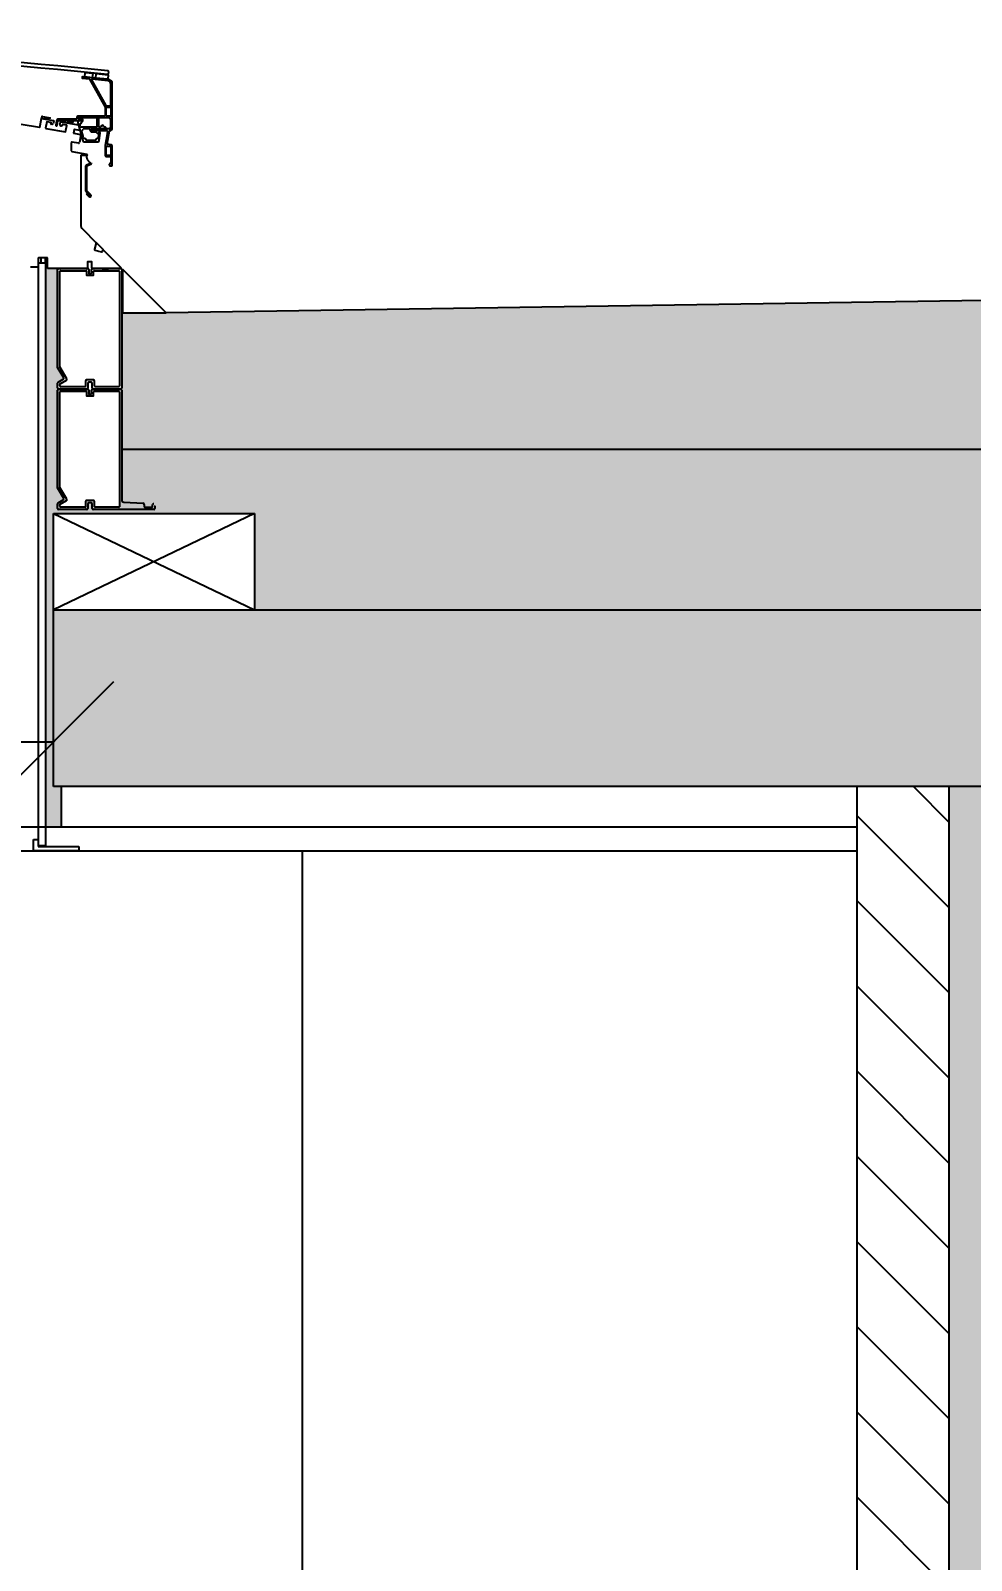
# Model space of a CAD drawing. Extents: x 3792242 to 5145247, y -1546315 to -1031918.
# Drawn here: x 3849314 to 3850485, y -1494044 to -1492139 of the extents above; entities that cross this region are included whole.
import ezdxf

# ---------------------------------------------------------------- set-up
doc = ezdxf.new("R2010")
doc.units = 0
doc.header["$MEASUREMENT"] = 0
doc.layers.get('0').update_dxf_attribs({"linetype": 'CONTINUOUS'})
doc.layers.get('Defpoints').update_dxf_attribs({"color": 61, "linetype": 'CONTINUOUS'})
for name, color, linetype in [('body', 7, 'CONTINUOUS'), ('KÓTY', 4, 'CONTINUOUS'), ('MÚRY', 1, 'CONTINUOUS'), ('OKNÁ', 143, 'CONTINUOUS'), ('TENKÁ', 7, 'CONTINUOUS'), ('ŠRAFY', 82, 'CONTINUOUS'), ('šrafy-múry', 8, 'CONTINUOUS')]:
    doc.layers.add(name, color=color, linetype=linetype)
doc.styles.add('STYLE1', font='isocp.shx')
doc.dimstyles.new('STANDARD-50', dxfattribs={"dimtxt": 125, "dimasz": 150, "dimexe": 10, "dimexo": 200, "dimgap": 20, "dimtad": 1, "dimdsep": 46, "dimlunit": 6, "dimtxsty": 'STYLE1', "dimblk1": 'OBLIQUE', "dimblk2": 'OBLIQUE', "dimsah": 1, "dimcen": 2.5, "dimse1": 1, "dimse2": 1, "dimadec": 0, "dimazin": 0, "dimtfac": 1, "dimtmove": 1, "dimatfit": 3, "dimldrblk": 'OBLIQUE', "dimfxl": 1, "dimtolj": 1, "dimtzin": 0, "dimarcsym": 0})
pattern_1 = [(0, (42813.193, 0), (0, 37.5), [37.5, -37.5]), (90, (42813.193, 0), (-37.5, 2e-15), [37.5, -37.5])]

# ---------------------------------------------------------------- blocks, each defined once
blk = doc.blocks.new('_OBLIQUE')
at = {"color": 0, "linetype": 'ByBlock'}
blk.add_line((-0.5, -0.5), (0.5, 0.5), dxfattribs=at)
blk = doc.blocks.new('*D33336')
at = {"layer": 'Defpoints', "color": 0}
for p in [(3848442.7, -1492800.3), (3849342.7, -1492800.3), (3849342.7, -1493024.5)]:
    blk.add_point(p, dxfattribs=at)
at = {"layer": 'KÓTY', "color": 0, "lineweight": -2}
blk.add_line((3848442.7, -1493024.5), (3849342.7, -1493024.5), dxfattribs=at)
at = {"layer": 'KÓTY', "color": 0, "linetype": 'ByBlock', "lineweight": -2, "xscale": 150, "yscale": 150, "zscale": 150, "rotation": 180}
blk.add_blockref('_OBLIQUE', (3848442.7, -1493024.5), dxfattribs=at)
at = {"layer": 'KÓTY', "color": 0, "linetype": 'ByBlock', "lineweight": -2, "xscale": 150, "yscale": 150, "zscale": 150}
blk.add_blockref('_OBLIQUE', (3849342.7, -1493024.5), dxfattribs=at)
at = {"layer": 'KÓTY', "color": 0, "insert": (3848892.7, -1492942), "char_height": 125, "attachment_point": 5, "style": 'STYLE1'}
blk.add_mtext('\\A1;900', dxfattribs=at)

msp = doc.modelspace()

# ---------------------------------------------------------------- hatches: boundary and pattern name
at = {"layer": 'OKNÁ'}
h = msp.add_hatch(color=256, dxfattribs=at)
edge = h.paths.add_edge_path()
edge.add_line((3849403.483, -1492435.264), (3849410.745, -1492435.264))
edge.add_arc((3849407.114, -1492434.327), 3.75, 194.477474, 345.522526, ccw=False)
h = msp.add_hatch(color=256, dxfattribs=at)
edge = h.paths.add_edge_path()
edge.add_line((3849403.483, -1492585.264), (3849410.745, -1492585.264))
edge.add_arc((3849407.114, -1492584.327), 3.75, 194.477474, 345.522526, ccw=False)
at = {"layer": 'ŠRAFY'}
h = msp.add_hatch(dxfattribs=at)
h.set_pattern_fill('SQUARE', color=256, scale=300)
h.set_pattern_definition(pattern_1)
h.paths.add_polyline_path([(3855992.693, -1492392.808), (3855392.693, -1492401.808), (3855392.693, -1492410.27), (3854828.526, -1492410.27), (3849482.925, -1492490.454), (3849428.524, -1492490.454), (3849427.479, -1492583.858), (3849427.479, -1492586.671), (3849427.479, -1492660.27), (3855992.693, -1492660.27)])
h = msp.add_hatch(dxfattribs=at)
h.set_pattern_fill('SQUARE', color=256, scale=300)
h.set_pattern_definition(pattern_1)
h.paths.add_polyline_path([(3849342.693, -1493080.27), (3849342.693, -1492860.27), (3849342.693, -1492740.27), (3849592.693, -1492740.27), (3849592.693, -1492860.27), (3855992.693, -1492860.27), (3855992.693, -1492660.27), (3849427.479, -1492660.27), (3849427.479, -1492586.671, 0.41421356), (3849426.073, -1492585.264), (3849410.745, -1492585.264, -0.34199915), (3849407.114, -1492588.077), (3849424.666, -1492588.639), (3849424.104, -1492732.452), (3849393.728, -1492731.889), (3849393.728, -1492725.421, 0.41421356), (3849392.322, -1492724.014), (3849383.884, -1492724.014, 0.41421356), (3849382.478, -1492725.421), (3849381.915, -1492732.452), (3849351.87, -1492732.452, -0.41421356), (3849350.604, -1492731.186), (3849350.885, -1492728.692), (3849358.663, -1492724.201), (3849359.126, -1492722.473), (3849350.604, -1492707.712), (3849351.166, -1492588.077), (3849383.65, -1492588.639), (3849384.1, -1492593.702), (3849392.556, -1492593.252), (3849393.119, -1492588.077), (3849407.114, -1492588.077, -0.34199915), (3849403.483, -1492585.264), (3849392.322, -1492585.264, 0.41421356), (3849389.744, -1492586.671), (3849389.181, -1492591.827), (3849387.025, -1492591.827), (3849386.462, -1492586.671, 0.41420819), (3849385.056, -1492585.264), (3849349.198, -1492585.264, 0.41420819), (3849347.791, -1492586.671), (3849347.791, -1492708.466), (3849355.284, -1492721.443, -0.4142149), (3849354.821, -1492723.172), (3849348.495, -1492726.824), (3849347.791, -1492733.858, 0.41421263), (3849349.198, -1492735.264), (3849383.884, -1492735.264, 0.41421263), (3849385.29, -1492733.858), (3849385.29, -1492728.233, -0.41420819), (3849386.697, -1492726.827), (3849389.509, -1492726.827, 0.54628308), (3849388.078, -1492727.969, 0.35991249), (3849386.697, -1492726.827, 0.41420819), (3849385.29, -1492728.233), (3849385.29, -1492733.858, -0.41421263), (3849383.884, -1492735.264), (3849349.198, -1492735.264, -0.41421263), (3849347.791, -1492733.858), (3849348.495, -1492726.824), (3849354.821, -1492723.172, 0.4142149), (3849355.284, -1492721.443), (3849347.791, -1492708.466), (3849347.791, -1492586.671), (3849346.385, -1492585.264), (3849347.791, -1492583.858), (3849348.495, -1492576.824), (3849354.821, -1492573.172, 0.4142149), (3849355.284, -1492571.443), (3849347.791, -1492558.466), (3849347.791, -1492435.264), (3849335.194, -1492435.264), (3849332.85, -1492435.264), (3849332.85, -1493130.27), (3849352.693, -1493130.27), (3849352.693, -1493080.27)])
edge = h.paths.add_edge_path(flags=16)
edge.add_arc((3849465.354, -1492731.889), 0.562, 0.003604, 230.773599, ccw=False)
edge = h.paths.add_edge_path(flags=16)
edge.add_arc((3849456.166, -1492731.889), 0.562, 322.63784, 179.996396, ccw=False)
at = {"layer": 'ŠRAFY', "ltscale": 0.25}
h = msp.add_hatch(dxfattribs=at)
h.set_pattern_fill('ANSI31', color=256, scale=600, angle=90, style=0)
h.set_pattern_definition([(135, (-2862099.99, 229662.926), (-53.0330086, -53.0330086), [])])
h.paths.add_polyline_path([(3850457.693, -1495860.27), (3850457.693, -1495760.27), (3850457.693, -1493080.27), (3850342.693, -1493080.27), (3850342.693, -1495760.27), (3850342.693, -1495860.27)])
at = {"layer": 'ŠRAFY'}
h = msp.add_hatch(dxfattribs=at)
h.set_pattern_fill('DOTS', color=256, scale=250, angle=90)
h.set_pattern_definition([(90, (-90771.307, 33883.5), (-15.625, 7.8125), [0, -15.625])])
h.paths.add_polyline_path([(3850457.693, -1495860.27), (3850457.693, -1493080.27), (3850507.693, -1493080.27), (3850507.693, -1495760.27), (3850507.693, -1495860.27)])
at = {"layer": 'šrafy-múry'}
h = msp.add_hatch(dxfattribs=at)
h.set_pattern_fill('ANSI36', color=253, scale=800)
h.set_pattern_definition([(45, (-93322.31, 7000), (53.0330086, 194.4543648), [250, -50, 0, -50])])
h.paths.add_polyline_path([(3842912.693, -1492860.27), (3842912.693, -1491910.27), (3842752.693, -1491910.27), (3842752.693, -1493330.27), (3843092.693, -1493330.27), (3843092.693, -1493080.27), (3847312.693, -1493080.27), (3847427.693, -1493080.27), (3848427.693, -1493080.27), (3848442.693, -1493080.27), (3848442.693, -1492860.27), (3843112.693, -1492860.27)])
h.paths.add_polyline_path([(3849342.693, -1493080.27), (3850842.693, -1493080.27), (3850957.693, -1493080.27), (3851007.693, -1493080.27), (3856012.693, -1493080.27), (3856012.693, -1493330.27), (3856352.693, -1493330.27), (3856352.693, -1491910.27), (3856192.693, -1491910.27), (3856192.693, -1492860.27), (3855992.693, -1492860.27), (3852782.693, -1492860.27), (3849342.693, -1492860.27)])

# ---------------------------------------------------------------- linework, layer by layer
at = {"layer": 'body'}
for p, q in [((3849592.693, -1492740.27), (3849342.693, -1492860.27)), ((3849342.693, -1492740.27), (3849592.693, -1492860.27))]:
    msp.add_line(p, q, dxfattribs=at)
at = {"layer": 'MÚRY'}
for p, q in [((3855992.693, -1492392.808), (3849482.925, -1492490.454)), ((3849482.925, -1492490.454), (3849428.524, -1492436.054)), ((3849342.693, -1493080.27), (3849342.693, -1492740.27)), ((3850342.693, -1493080.27), (3849342.693, -1493080.27)), ((3850342.693, -1493080.27), (3850342.693, -1495760.27))]:
    msp.add_line(p, q, dxfattribs=at)
at = {"layer": 'OKNÁ'}
for p, q in [((3849381.545, -1492196.788), (3849382.116, -1492191.192)), ((3849382.116, -1492191.192), (3849391.444, -1492192.135)), ((3849391.444, -1492192.135), (3849390.873, -1492197.731)), ((3849395.152, -1492198.188), (3849395.743, -1492192.594)), ((3849395.743, -1492192.594), (3849410.663, -1492194.151)), ((3849410.663, -1492194.151), (3849410.071, -1492199.744)), ((3849411.126, -1492190.234), (3849410.83, -1492193.03)), ((3849378.319, -1492196.727), (3849378.319, -1492198.047)), ((3849378.571, -1492198.327), (3849387.068, -1492199.217)), ((3849410.944, -1492199.833), (3849378.629, -1492196.447)), ((3849390.873, -1492197.731), (3849381.545, -1492196.788)), ((3849387.429, -1492199.456), (3849406.76, -1492234.33)), ((3849390.023, -1492200.268), (3849407.909, -1492232.534)), ((3849410.748, -1492201.698), (3849390.482, -1492199.574)), ((3849410.071, -1492199.744), (3849395.152, -1492198.188)), ((3849413.944, -1492232.307), (3849413.944, -1492205.245)), ((3849415.819, -1492261.463), (3849415.819, -1492205.245)), ((3849408.319, -1492232.776), (3849413.475, -1492232.776)), ((3849325.685, -1492259.268), (3849327.59, -1492248.466)), ((3849327.59, -1492248.469), (3849327.893, -1492246.752)), ((3849327.59, -1492248.466), (3849342.622, -1492251.117)), ((3849331.692, -1492249.193), (3849327.59, -1492248.469)), ((3849328.979, -1492245.991), (3849338.398, -1492247.652)), ((3849331.692, -1492249.193), (3849331.692, -1492249.193)), ((3849338.355, -1492248.208), (3849331.723, -1492248.635)), ((3849342.94, -1492251.571), (3849342.325, -1492255.062)), ((3849346.217, -1492251.6), (3849345.333, -1492256.613)), ((3849347.18, -1492256.938), (3849348.063, -1492251.925)), ((3849371.1, -1492249.276), (3849348.987, -1492249.276)), ((3849348.987, -1492251.151), (3849373.913, -1492251.151)), ((3849355.934, -1492253.467), (3849356.237, -1492251.75)), ((3849357.323, -1492250.989), (3849366.742, -1492252.65)), ((3849371.569, -1492247.869), (3849371.569, -1492248.807)), ((3849373.444, -1492248.807), (3849373.444, -1492247.869)), ((3849406.35, -1492245.526), (3849373.913, -1492245.526)), ((3849373.913, -1492247.401), (3849411.881, -1492247.401)), ((3849375.038, -1492249.276), (3849373.913, -1492249.276)), ((3849376.655, -1492251.4), (3849374.847, -1492251.4)), ((3849375.319, -1492249.744), (3849375.319, -1492249.557)), ((3849375.824, -1492249.026), (3849376.655, -1492249.026)), ((3849377.123, -1492247.65), (3849376.583, -1492247.65)), ((3849377.185, -1492249.557), (3849377.185, -1492250.869)), ((3849378.937, -1492251.338), (3849378.937, -1492249.463)), ((3849396.542, -1492249.056), (3849396.542, -1492259.368)), ((3849398.763, -1492248.587), (3849397.011, -1492248.587)), ((3849399.232, -1492259.368), (3849399.232, -1492249.056)), ((3849406.819, -1492234.557), (3849406.819, -1492245.057)), ((3849408.319, -1492245.244), (3849408.319, -1492234.557)), ((3849408.6, -1492234.276), (3849413.663, -1492234.276)), ((3849413.663, -1492245.526), (3849408.6, -1492245.526)), ((3849413.756, -1492249.276), (3849413.756, -1492259.588)), ((3849413.944, -1492234.557), (3849413.944, -1492245.244)), ((3849302.264, -1492255.424), (3849325.359, -1492259.496)), ((3849334.162, -1492252.766), (3849332.794, -1492260.522)), ((3849333.022, -1492260.847), (3849357.396, -1492265.145)), ((3849339.473, -1492253.417), (3849334.488, -1492252.538)), ((3849339.441, -1492255.22), (3849339.701, -1492253.743)), ((3849341.238, -1492255.823), (3849339.669, -1492255.546)), ((3849350.634, -1492256.527), (3849351.269, -1492252.927)), ((3849352.964, -1492257.89), (3849351.394, -1492257.614)), ((3849351.595, -1492252.699), (3849373.573, -1492256.574)), ((3849353.551, -1492256.182), (3849353.29, -1492257.662)), ((3849358.862, -1492256.833), (3849353.877, -1492255.954)), ((3849360.036, -1492254.19), (3849355.934, -1492253.467)), ((3849355.934, -1492253.467), (3849355.934, -1492253.467)), ((3849357.722, -1492264.917), (3849359.09, -1492257.158)), ((3849366.699, -1492253.206), (3849360.067, -1492253.633)), ((3849368.225, -1492262.58), (3849367.509, -1492266.643)), ((3849367.737, -1492266.969), (3849376.33, -1492268.484)), ((3849375.189, -1492263.523), (3849368.551, -1492262.352)), ((3849373.036, -1492253.76), (3849379.032, -1492276.137)), ((3849373.796, -1492256.778), (3849375.51, -1492263.173)), ((3849376.558, -1492268.81), (3849374.852, -1492278.486)), ((3849376.247, -1492258.975), (3849375.488, -1492256.143)), ((3849396.542, -1492259.368), (3849376.759, -1492259.368)), ((3849380.154, -1492272.585), (3849379.711, -1492270.934)), ((3849380.364, -1492260.997), (3849387.038, -1492260.997)), ((3849390.856, -1492261.12), (3849406.793, -1492261.12)), ((3849397.796, -1492263.681), (3849390.856, -1492263.681)), ((3849390.856, -1492265.309), (3849395.408, -1492265.309)), ((3849411.881, -1492261.463), (3849396.131, -1492261.463)), ((3849396.131, -1492263.338), (3849407.898, -1492263.338)), ((3849400.861, -1492259.368), (3849399.232, -1492259.368)), ((3849399.616, -1492275.852), (3849400.593, -1492266.79)), ((3849406.793, -1492259.368), (3849405.91, -1492259.368)), ((3849409.745, -1492265.539), (3849406.852, -1492281.946)), ((3849409.303, -1492279.921), (3849412.159, -1492263.725)), ((3849412.62, -1492263.338), (3849413.944, -1492263.338)), ((3849364.725, -1492278.769), (3849364.725, -1492288.574)), ((3849365.5, -1492289.498), (3849384.106, -1492292.779)), ((3849373.766, -1492279.246), (3849365.825, -1492277.846)), ((3849380.843, -1492277.526), (3849397.752, -1492277.526)), ((3849394.498, -1492275.898), (3849384.055, -1492275.898)), ((3849406.819, -1492282.321), (3849406.819, -1492294.088)), ((3849408.319, -1492294.088), (3849408.319, -1492283.401)), ((3849408.6, -1492283.119), (3849413.663, -1492283.119)), ((3849414.269, -1492281.273), (3849409.683, -1492280.464)), ((3849413.944, -1492283.401), (3849413.944, -1492294.088)), ((3849415.819, -1492306.463), (3849415.819, -1492283.119)), ((3849376.444, -1492294.921), (3849376.444, -1492380.481)), ((3849383.944, -1492294.639), (3849376.725, -1492294.639)), ((3849384.1, -1492296.319), (3849384.103, -1492296.17)), ((3849384.103, -1492296.468), (3849384.1, -1492296.319)), ((3849384.103, -1492296.17), (3849384.113, -1492296.02)), ((3849384.113, -1492296.616), (3849384.103, -1492296.468)), ((3849384.113, -1492296.02), (3849384.128, -1492295.869)), ((3849384.128, -1492296.765), (3849384.113, -1492296.616)), ((3849384.128, -1492295.869), (3849384.15, -1492295.718)), ((3849384.149, -1492296.913), (3849384.128, -1492296.765)), ((3849384.176, -1492297.061), (3849384.149, -1492296.913)), ((3849384.15, -1492295.718), (3849384.176, -1492295.568)), ((3849384.176, -1492295.568), (3849384.206, -1492295.423)), ((3849384.208, -1492297.21), (3849384.176, -1492297.061)), ((3849384.206, -1492295.423), (3849384.238, -1492295.284)), ((3849384.246, -1492297.359), (3849384.208, -1492297.21)), ((3849384.238, -1492295.284), (3849384.27, -1492295.154)), ((3849384.289, -1492297.51), (3849384.246, -1492297.359)), ((3849384.27, -1492295.154), (3849384.301, -1492295.036)), ((3849384.335, -1492297.664), (3849384.289, -1492297.51)), ((3849384.301, -1492295.036), (3849384.329, -1492294.933)), ((3849384.329, -1492294.933), (3849384.412, -1492294.639)), ((3849384.385, -1492297.821), (3849384.335, -1492297.664)), ((3849384.437, -1492297.982), (3849384.385, -1492297.821)), ((3849384.491, -1492298.147), (3849384.437, -1492297.982)), ((3849384.547, -1492298.318), (3849384.491, -1492298.147)), ((3849384.604, -1492298.495), (3849384.547, -1492298.318)), ((3849384.664, -1492298.679), (3849384.604, -1492298.495)), ((3849384.729, -1492298.87), (3849384.664, -1492298.679)), ((3849384.801, -1492299.068), (3849384.729, -1492298.87)), ((3849384.882, -1492299.273), (3849384.801, -1492299.068)), ((3849384.974, -1492299.487), (3849384.882, -1492299.273)), ((3849385.078, -1492299.709), (3849384.974, -1492299.487)), ((3849385.198, -1492299.94), (3849385.078, -1492299.709)), ((3849385.338, -1492300.183), (3849385.198, -1492299.94)), ((3849385.514, -1492300.458), (3849385.338, -1492300.183)), ((3849385.744, -1492300.786), (3849385.514, -1492300.458)), ((3849386.048, -1492301.191), (3849385.744, -1492300.786)), ((3849386.444, -1492301.693), (3849386.048, -1492301.191)), ((3849386.951, -1492302.317), (3849386.444, -1492301.693)), ((3849388.165, -1492303.397), (3849386.951, -1492302.317)), ((3849389.311, -1492304.014), (3849388.165, -1492303.397)), ((3849413.663, -1492294.369), (3849408.6, -1492294.369)), ((3849408.6, -1492295.869), (3849413.475, -1492295.869)), ((3849412.069, -1492305.526), (3849412.069, -1492306.463)), ((3849413.475, -1492304.588), (3849413.006, -1492304.588)), ((3849413.006, -1492307.401), (3849414.881, -1492307.401)), ((3849413.944, -1492296.338), (3849413.944, -1492304.119)), ((3849378.915, -1492386.448), (3849395.635, -1492403.167)), ((3849395.707, -1492403.439), (3849393.595, -1492411.324)), ((3849404.968, -1492412.191), (3849395.593, -1492402.817)), ((3849323.475, -1492422.421), (3849323.475, -1492432.452)), ((3849327.225, -1492422.139), (3849323.756, -1492422.139)), ((3849326.768, -1492422.139), (3849326.768, -1492428.379)), ((3849331.912, -1492422.139), (3849327.225, -1492422.139)), ((3849334.912, -1492422.139), (3849331.912, -1492422.139)), ((3849332.147, -1492422.139), (3849332.147, -1492428.379)), ((3849335.194, -1492435.264), (3849335.194, -1492422.42)), ((3849394.257, -1492412.472), (3849397.905, -1492413.449)), ((3849397.905, -1492413.449), (3849398.211, -1492414.017)), ((3849398.211, -1492414.017), (3849398.812, -1492413.692)), ((3849398.812, -1492413.692), (3849402.407, -1492414.656)), ((3849403.556, -1492413.993), (3849404.043, -1492412.173)), ((3849404.514, -1492412.047), (3849426.6, -1492434.133)), ((3849322.538, -1492433.389), (3849314.1, -1492433.389)), ((3849323.475, -1492428.379), (3849332.85, -1492428.379)), ((3849384.6, -1492435.264), (3849335.194, -1492435.264)), ((3849347.791, -1492558.466), (3849347.791, -1492436.671)), ((3849349.198, -1492435.264), (3849385.056, -1492435.264)), ((3849350.604, -1492557.712), (3849350.604, -1492438.639)), ((3849351.166, -1492438.077), (3849383.087, -1492438.077)), ((3849383.65, -1492438.639), (3849383.65, -1492443.252)), ((3849384.881, -1492427.108), (3849384.881, -1492434.983)), ((3849390.225, -1492426.827), (3849385.162, -1492426.827)), ((3849386.462, -1492436.671), (3849386.462, -1492441.264)), ((3849387.025, -1492441.827), (3849389.181, -1492441.827)), ((3849389.744, -1492441.264), (3849389.744, -1492436.671)), ((3849390.506, -1492434.983), (3849390.506, -1492427.108)), ((3849426.131, -1492435.264), (3849390.787, -1492435.264)), ((3849391.15, -1492435.264), (3849403.483, -1492435.264)), ((3849392.556, -1492443.252), (3849392.556, -1492438.639)), ((3849393.119, -1492438.077), (3849424.104, -1492438.077)), ((3849410.745, -1492435.264), (3849426.073, -1492435.264)), ((3849424.666, -1492438.639), (3849424.666, -1492581.889)), ((3849427.479, -1492436.671), (3849427.479, -1492583.858)), ((3849428.524, -1492436.054), (3849428.524, -1492490.454)), ((3849384.1, -1492443.702), (3849392.106, -1492443.702)), ((3849428.524, -1492490.454), (3849482.925, -1492490.454)), ((3849355.284, -1492571.443), (3849347.791, -1492558.466)), ((3849348.495, -1492576.824), (3849354.821, -1492573.172)), ((3849359.126, -1492572.473), (3849350.604, -1492557.712)), ((3849350.885, -1492578.692), (3849358.663, -1492574.201)), ((3849382.478, -1492575.421), (3849382.478, -1492581.889)), ((3849392.322, -1492574.014), (3849383.884, -1492574.014)), ((3849393.728, -1492581.889), (3849393.728, -1492575.421)), ((3849347.791, -1492583.858), (3849347.791, -1492578.042)), ((3849347.791, -1492708.466), (3849347.791, -1492586.671)), ((3849349.198, -1492585.264), (3849385.056, -1492585.264)), ((3849383.884, -1492585.264), (3849349.198, -1492585.264)), ((3849350.604, -1492581.186), (3849350.604, -1492579.179)), ((3849350.604, -1492707.712), (3849350.604, -1492588.639)), ((3849351.166, -1492588.077), (3849383.087, -1492588.077)), ((3849381.915, -1492582.452), (3849351.87, -1492582.452)), ((3849383.65, -1492588.639), (3849383.65, -1492593.252)), ((3849384.1, -1492593.702), (3849392.106, -1492593.702)), ((3849385.29, -1492578.233), (3849385.29, -1492583.858)), ((3849386.462, -1492586.671), (3849386.462, -1492591.264)), ((3849389.509, -1492576.827), (3849386.697, -1492576.827)), ((3849387.025, -1492591.827), (3849389.181, -1492591.827)), ((3849389.744, -1492591.264), (3849389.744, -1492586.671)), ((3849390.915, -1492583.858), (3849390.915, -1492578.233)), ((3849391.15, -1492585.264), (3849403.483, -1492585.264)), ((3849426.073, -1492585.264), (3849392.322, -1492585.264)), ((3849392.556, -1492593.252), (3849392.556, -1492588.639)), ((3849393.119, -1492588.077), (3849424.104, -1492588.077)), ((3849424.104, -1492582.452), (3849394.29, -1492582.452)), ((3849410.745, -1492585.264), (3849426.073, -1492585.264)), ((3849424.666, -1492588.639), (3849424.666, -1492731.889)), ((3849427.479, -1492586.671), (3849427.479, -1492723.236)), ((3849355.284, -1492721.443), (3849347.791, -1492708.466)), ((3849359.126, -1492722.473), (3849350.604, -1492707.712)), ((3849347.791, -1492733.858), (3849347.791, -1492728.042)), ((3849348.495, -1492726.824), (3849354.821, -1492723.172)), ((3849350.885, -1492728.692), (3849358.663, -1492724.201)), ((3849382.478, -1492725.421), (3849382.478, -1492731.889)), ((3849392.322, -1492724.014), (3849383.884, -1492724.014)), ((3849389.509, -1492726.827), (3849386.697, -1492726.827)), ((3849393.728, -1492731.889), (3849393.728, -1492725.421)), ((3849430.128, -1492726.044), (3849454.28, -1492727.454)), ((3849383.884, -1492735.264), (3849349.198, -1492735.264)), ((3849350.604, -1492731.186), (3849350.604, -1492729.179)), ((3849381.915, -1492732.452), (3849351.87, -1492732.452)), ((3849385.29, -1492728.233), (3849385.29, -1492733.858)), ((3849390.915, -1492733.858), (3849390.915, -1492728.233)), ((3849467.323, -1492735.264), (3849392.322, -1492735.264)), ((3849424.104, -1492732.452), (3849394.29, -1492732.452)), ((3849455.604, -1492728.858), (3849455.604, -1492731.889)), ((3849456.166, -1492732.452), (3849465.354, -1492732.452)), ((3849465.916, -1492731.889), (3849465.916, -1492729.624)), ((3849468.729, -1492731.711), (3849468.729, -1492733.858))]:
    msp.add_line(p, q, dxfattribs=at)
at = {"layer": 'OKNÁ', "linetype": 'Continuous', "lineweight": 30}
for p, q in [((3849382.748, -1492338.335), (3849382.748, -1492308.225)), ((3849383.686, -1492308.269), (3849383.686, -1492338.2)), ((3849383.791, -1492306.588), (3849389.311, -1492304.014)), ((3849389.707, -1492304.864), (3849384.227, -1492307.419)), ((3849389.311, -1492304.014), (3849389.707, -1492304.864)), ((3849388.236, -1492344.464), (3849383.201, -1492339.43)), ((3849383.595, -1492342.475), (3849384.258, -1492341.812)), ((3849386.91, -1492345.79), (3849383.595, -1492342.475)), ((3849383.96, -1492338.863), (3849388.899, -1492343.801)), ((3849384.258, -1492341.812), (3849387.573, -1492345.127))]:
    msp.add_line(p, q, dxfattribs=at)
at = {"layer": 'OKNÁ', "linetype": 'Continuous', "lineweight": 0}
msp.add_line((3849348.786, -1492435.264), (3849336.599, -1492435.264), dxfattribs=at)
at = {"layer": 'OKNÁ'}
for centre, radius, start, end in [((3848873.944, -1497265.635), 5104.688, 83.968812, 91.473344), ((3848873.944, -1497265.635), 5100, 83.968818, 91.474699), ((3849409.898, -1492192.932), 0.937, 263.968818, 353.958287), ((3849410.194, -1492190.135), 0.938, 353.958287, 83.968812), ((3849378.6, -1492196.727), 0.281, 84.018996, 180), ((3849378.6, -1492198.047), 0.281, 180, 264.018996), ((3849387.019, -1492199.683), 0.469, 29, 84.018995), ((3849390.433, -1492200.041), 0.469, 84.018996, 209), ((3849410.377, -1492205.245), 3.567, 0, 84.018996), ((3849410.377, -1492205.245), 5.442, 0, 84.018996), ((3849408.319, -1492232.307), 0.469, 209, 270), ((3849413.475, -1492232.307), 0.469, 270, 0), ((3849328.816, -1492246.915), 0.938, 79.999958, 169.999464), ((3849331.741, -1492248.916), 0.281, 93.681827, 260.000169), ((3849338.34, -1492247.927), 0.281, 273.093904, 78.106495), ((3849342.554, -1492251.503), 0.392, 349.999294, 80.004956), ((3849348.987, -1492252.088), 2.813, 90, 170), ((3849348.987, -1492252.088), 0.937, 90, 170), ((3849357.16, -1492251.913), 0.937, 79.999958, 169.999464), ((3849371.1, -1492248.807), 0.469, 270, 0), ((3849373.913, -1492247.869), 2.344, 90, 180), ((3849374.847, -1492253.275), 1.875, 90, 195), ((3849373.913, -1492247.869), 0.469, 90, 180), ((3849373.913, -1492248.807), 0.469, 180, 270), ((3849373.913, -1492249.744), 1.406, 270, 0), ((3849375.038, -1492249.557), 0.281, 0, 90), ((3849375.825, -1492248.557), 0.47, 150, 269.817782), ((3849376.583, -1492248.994), 1.345, 90, 150), ((3849376.655, -1492249.557), 0.53, 0, 90), ((3849376.655, -1492250.869), 0.53, 270, 0), ((3849377.123, -1492249.463), 1.813, 0, 90), ((3849377.123, -1492251.338), 1.813, 286.79321, 0), ((3849397.011, -1492249.056), 0.469, 90, 180), ((3849398.763, -1492249.056), 0.469, 0, 90), ((3849406.35, -1492245.057), 0.469, 270, 0), ((3849406.35, -1492234.557), 0.469, 0, 29), ((3849408.6, -1492234.557), 0.281, 90, 180), ((3849408.6, -1492245.244), 0.281, 180, 270), ((3849411.881, -1492249.276), 1.875, 0, 90), ((3849413.663, -1492234.557), 0.281, 0, 90), ((3849413.663, -1492245.244), 0.281, 270, 0), ((3849325.408, -1492259.219), 0.281, 260.000476, 349.995763), ((3849333.071, -1492260.57), 0.281, 169.995011, 260.001888), ((3849334.439, -1492252.815), 0.281, 79.996512, 170.004344), ((3849339.718, -1492255.269), 0.281, 170.006268, 259.990632), ((3849339.424, -1492253.694), 0.281, 350.004578, 80.00007), ((3849341.401, -1492254.9), 0.938, 260.000137, 349.998938), ((3849346.256, -1492256.776), 0.938, 170, 350), ((3849351.557, -1492256.69), 0.937, 169.998148, 260.001966), ((3849351.546, -1492252.976), 0.281, 80.000476, 169.995763), ((3849353.013, -1492257.613), 0.281, 260.000302, 349.997587), ((3849353.828, -1492256.231), 0.281, 80.000476, 169.995763), ((3849357.445, -1492264.868), 0.281, 260.003115, 349.994773), ((3849358.813, -1492257.11), 0.281, 350.004578, 80.00007), ((3849360.085, -1492253.913), 0.281, 93.681827, 259.999993), ((3849366.684, -1492252.925), 0.281, 273.093905, 78.106495), ((3849367.786, -1492266.692), 0.281, 169.982483, 260.007822), ((3849368.502, -1492262.629), 0.281, 80.000476, 169.995763), ((3849373.524, -1492256.851), 0.281, 15.016144, 79.987038), ((3849375.238, -1492263.246), 0.281, 260.008941, 14.997631), ((3849375.941, -1492256.021), 0.469, 105.67009, 195), ((3849375.259, -1492253.591), 2.056, 285.67009, 1.538804), ((3849376.759, -1492258.838), 0.53, 195, 270), ((3849376.281, -1492268.761), 0.281, 350.003598, 79.999895), ((3849377.783, -1492253.523), 0.469, 106.79321, 181.538804), ((3849376.974, -1492264.283), 0.92, 307.700415, 3.276795), ((3849464.995, -1492244.384), 89.858, 193.270878, 196.729122), ((3849378.826, -1492264.184), 0.934, 118.504807, 182.82492), ((3849377.394, -1492261.559), 2.056, 298.658223, 352.802273), ((3849378.806, -1492271.178), 0.938, 15.035192, 81.734641), ((3849380.365, -1492261.935), 0.938, 90.047578, 172.770087), ((3849387.038, -1492261.934), 0.937, 353.031849, 90), ((3849390.856, -1492262.401), 2.909, 173.031849, 270), ((3849390.856, -1492262.401), 1.28, 90, 270), ((3849396.131, -1492262.401), 0.937, 90, 270), ((3849395.409, -1492266.246), 0.937, 21.37869, 90.027686), ((3849397.705, -1492265.346), 1.53, 201.418281, 281.535945), ((3849397.795, -1492266.494), 2.813, 353.95139, 89.988273), ((3849398.204, -1492267.746), 0.922, 44.458917, 102.094415), ((3849351.884, -1492264.797), 47.278, 350.699988, 357.000012), ((3849399.616, -1492266.313), 1.09, 226.258637, 241.559357), ((3849400.861, -1492258.9), 0.469, 270, 359.32991), ((3849403.385, -1492258.929), 2.056, 0.67009, 179.32991), ((3849405.91, -1492258.9), 0.469, 180.67009, 270), ((3849406.793, -1492260.244), 0.876, 270, 90.007599), ((3849407.898, -1492265.213), 1.875, 350, 90), ((3849411.881, -1492259.588), 1.875, 270, 0), ((3849412.62, -1492263.807), 0.469, 90, 170), ((3849413.944, -1492261.463), 1.875, 270, 0), ((3849365.662, -1492278.769), 0.937, 80.000581, 179.999857), ((3849365.662, -1492288.574), 0.938, 179.99963, 259.996631), ((3849373.929, -1492278.323), 0.937, 260.000123, 350.001722), ((3849380.843, -1492275.651), 1.875, 195, 270), ((3849381.059, -1492272.342), 0.937, 195, 270.512381), ((3849381.086, -1492275.335), 2.055, 7.18421, 90.512381), ((3849384.055, -1492274.961), 0.937, 187.18421, 269.998125), ((3849394.498, -1492274.961), 0.937, 270, 352.817665), ((3849397.467, -1492275.335), 2.055, 94.78512, 172.817665), ((3849397.228, -1492272.368), 0.921, 274.261839, 328.972673), ((3849397.752, -1492275.651), 1.875, 270, 353.85), ((3849398.815, -1492273.333), 0.937, 107.07164, 148.451227), ((3849408.975, -1492282.321), 2.156, 170, 180), ((3849408.6, -1492283.401), 0.281, 90, 180), ((3849409.765, -1492280.003), 0.469, 170, 260), ((3849413.663, -1492283.401), 0.281, 0, 90), ((3849413.944, -1492283.119), 1.875, 0, 80), ((3849376.725, -1492294.921), 0.281, 89.99853, 180.002893), ((3849383.944, -1492293.702), 0.937, 270.000715, 80.000426), ((3849408.6, -1492294.088), 1.781, 180, 270), ((3849408.6, -1492294.088), 0.281, 180, 270), ((3849413.006, -1492305.526), 0.937, 90, 180), ((3849413.006, -1492306.463), 0.938, 180, 270), ((3849413.475, -1492296.338), 0.469, 0, 90), ((3849413.475, -1492304.119), 0.469, 270, 0), ((3849413.663, -1492294.088), 0.281, 270, 0), ((3849414.881, -1492306.463), 0.938, 270, 0), ((3849384.881, -1492380.481), 8.438, 179.999899, 224.999758), ((3849395.436, -1492403.366), 0.281, 344.99792, 45.008634), ((3849323.756, -1492422.421), 0.281, 90.00134, 179.994391), ((3849334.912, -1492422.42), 0.281, 0.000995, 90.001851), ((3849394.5, -1492411.567), 0.937, 164.999325, 255.003514), ((3849402.65, -1492413.75), 0.937, 255.002174, 345.000164), ((3849404.315, -1492412.245), 0.281, 44.99801, 165.003486), ((3849322.538, -1492432.452), 0.937, 269.998606, 0.002248), ((3849349.198, -1492436.671), 1.406, 90.000383, 179.999333), ((3849351.166, -1492438.639), 0.563, 90, 180), ((3849383.087, -1492438.639), 0.563, 0.006824, 89.997445), ((3849384.6, -1492434.983), 0.281, 269.997316, 0.004107), ((3849385.162, -1492427.108), 0.281, 89.997316, 180.004108), ((3849385.056, -1492436.671), 1.406, 0.000667, 89.999617), ((3849387.025, -1492441.264), 0.563, 180.006112, 269.997445), ((3849389.181, -1492441.264), 0.562, 269.99853, 0.003604), ((3849391.15, -1492436.671), 1.406, 90, 180), ((3849390.225, -1492427.108), 0.281, 359.995892, 90.002684), ((3849390.787, -1492434.983), 0.281, 179.995893, 270.002684), ((3849393.119, -1492438.639), 0.563, 90, 180), ((3849407.114, -1492434.327), 3.75, 194.477474, 345.522526), ((3849424.104, -1492438.639), 0.563, 0, 90), ((3849426.073, -1492436.67), 1.406, 359.996781, 90.001227), ((3849426.131, -1492434.601), 0.663, 270.002255, 44.995819), ((3849384.1, -1492443.252), 0.45, 180, 270), ((3849392.106, -1492443.252), 0.45, 270, 0), ((3849354.188, -1492572.076), 1.266, 299.999837, 30.000098), ((3849358.03, -1492573.105), 1.266, 300.000031, 30.000038), ((3849383.884, -1492575.421), 1.406, 90, 180), ((3849392.322, -1492575.421), 1.406, 0, 90), ((3849349.198, -1492578.042), 1.406, 120.002823, 179.996847), ((3849349.198, -1492583.858), 1.406, 180.000182, 270.000103), ((3849349.198, -1492586.671), 1.406, 90.000383, 179.999333), ((3849351.166, -1492579.179), 0.562, 119.990116, 180.01181), ((3849351.87, -1492581.186), 1.266, 180, 270), ((3849351.166, -1492588.639), 0.563, 90, 180), ((3849381.915, -1492581.889), 0.563, 270, 0), ((3849383.087, -1492588.639), 0.563, 0.006824, 89.997445), ((3849384.1, -1492593.252), 0.45, 180, 270), ((3849383.884, -1492583.858), 1.406, 269.999897, 359.999818), ((3849385.056, -1492586.671), 1.406, 0.000667, 89.999617), ((3849386.697, -1492578.233), 1.406, 90.000383, 179.999333), ((3849387.025, -1492591.264), 0.563, 180.006112, 269.997445), ((3849389.181, -1492591.264), 0.562, 269.99853, 0.003604), ((3849389.509, -1492578.233), 1.406, 0.000667, 89.999617), ((3849391.15, -1492586.671), 1.406, 90, 180), ((3849392.322, -1492583.858), 1.406, 180.000182, 270.000103), ((3849392.106, -1492593.252), 0.45, 270, 0), ((3849393.119, -1492588.639), 0.563, 90, 180), ((3849394.29, -1492581.889), 0.562, 179.999062, 269.999062), ((3849407.114, -1492584.327), 3.75, 194.477474, 345.522526), ((3849424.104, -1492581.889), 0.562, 270, 0), ((3849424.104, -1492588.639), 0.563, 0, 90), ((3849426.073, -1492583.858), 1.406, 270, 0), ((3849426.073, -1492586.67), 1.406, 359.996781, 90.001227), ((3849349.198, -1492728.042), 1.406, 120.002823, 179.996847), ((3849354.188, -1492722.076), 1.266, 299.999837, 30.000098), ((3849358.03, -1492723.105), 1.266, 300.000031, 30.000038), ((3849383.884, -1492725.421), 1.406, 90, 180), ((3849386.697, -1492728.233), 1.406, 90.000383, 179.999333), ((3849389.509, -1492728.233), 1.406, 0.000667, 89.999617), ((3849392.322, -1492725.421), 1.406, 0, 90), ((3849430.291, -1492723.236), 2.813, 180.001139, 266.65856), ((3849454.198, -1492728.858), 1.406, 0.000799, 86.657551), ((3849349.198, -1492733.858), 1.406, 180.000182, 270.000103), ((3849351.166, -1492729.179), 0.562, 119.990116, 180.01181), ((3849351.87, -1492731.186), 1.266, 180, 270), ((3849381.915, -1492731.889), 0.563, 270, 0), ((3849383.884, -1492733.858), 1.406, 269.999897, 359.999818), ((3849392.322, -1492733.858), 1.406, 180.000182, 270.000103), ((3849394.29, -1492731.889), 0.562, 179.999062, 269.999062), ((3849424.104, -1492731.889), 0.562, 270, 0), ((3849456.166, -1492731.889), 0.562, 179.996396, 270.00147), ((3849465.354, -1492731.889), 0.562, 269.99853, 0.003604), ((3849467.323, -1492729.624), 1.406, 86.65733, 180.000368), ((3849467.323, -1492733.858), 1.406, 269.999897, 359.999818), ((3849469.291, -1492731.711), 0.563, 86.660889, 179.998167)]:
    msp.add_arc(centre, radius, start, end, dxfattribs=at)
at = {"layer": 'OKNÁ', "linetype": 'Continuous', "lineweight": 30}
for centre, radius, start, end in [((3849384.554, -1492308.225), 1.806, 114.999932, 179.99999), ((3849384.623, -1492308.269), 0.937, 114.999844, 180.00016), ((3849384.296, -1492338.335), 1.547, 179.999998, 224.999983), ((3849384.623, -1492338.2), 0.937, 179.999953, 225.000028), ((3849387.904, -1492344.796), 1.406, 224.999997, 45.000003), ((3849387.904, -1492344.796), 0.469, 225, 45)]:
    msp.add_arc(centre, radius, start, end, dxfattribs=at)
at = {"layer": 'TENKÁ'}
for p, q in [((3849323.475, -1492432.464), (3849323.475, -1493146.208)), ((3849332.85, -1492428.379), (3849332.85, -1493153.708)), ((3849427.479, -1492660.27), (3855992.693, -1492660.27)), ((3849342.693, -1492740.27), (3849592.693, -1492740.27)), ((3849592.693, -1492740.27), (3849592.693, -1492860.27)), ((3849342.693, -1492860.27), (3856192.693, -1492860.27)), ((3849352.693, -1493130.27), (3849352.693, -1493080.27)), ((3850507.693, -1493080.27), (3850342.693, -1493080.27)), ((3850457.693, -1495860.27), (3850457.693, -1493080.27)), ((3843092.693, -1493130.27), (3850342.693, -1493130.27)), ((3849317.85, -1493160.27), (3849317.85, -1493146.208)), ((3849317.85, -1493146.208), (3849323.475, -1493146.208)), ((3849323.475, -1493146.208), (3849323.475, -1493154.645)), ((3843092.693, -1493160.27), (3850342.693, -1493160.27)), ((3849374.1, -1493160.27), (3849317.85, -1493160.27)), ((3849323.475, -1493153.708), (3849332.85, -1493153.708)), ((3849323.475, -1493154.645), (3849374.1, -1493154.645)), ((3849374.1, -1493154.645), (3849374.1, -1493160.27)), ((3849652.693, -1495760.27), (3849652.693, -1493160.27))]:
    msp.add_line(p, q, dxfattribs=at)

# ---------------------------------------------------------------- dimensions: what is measured, and where the dimension line sits
at = {"layer": 'KÓTY'}
dim = msp.add_linear_dim(base=(3849342.693, -1493024.5), p1=(3848442.693, -1492800.27), p2=(3849342.693, -1492800.27), dimstyle='STANDARD-50', dxfattribs=at)
dim.commit()
dim.dimension.update_dxf_attribs({"geometry": '*D33336', "text_midpoint": (3848892.693, -1492942)})

doc.saveas('drawing.dxf')
